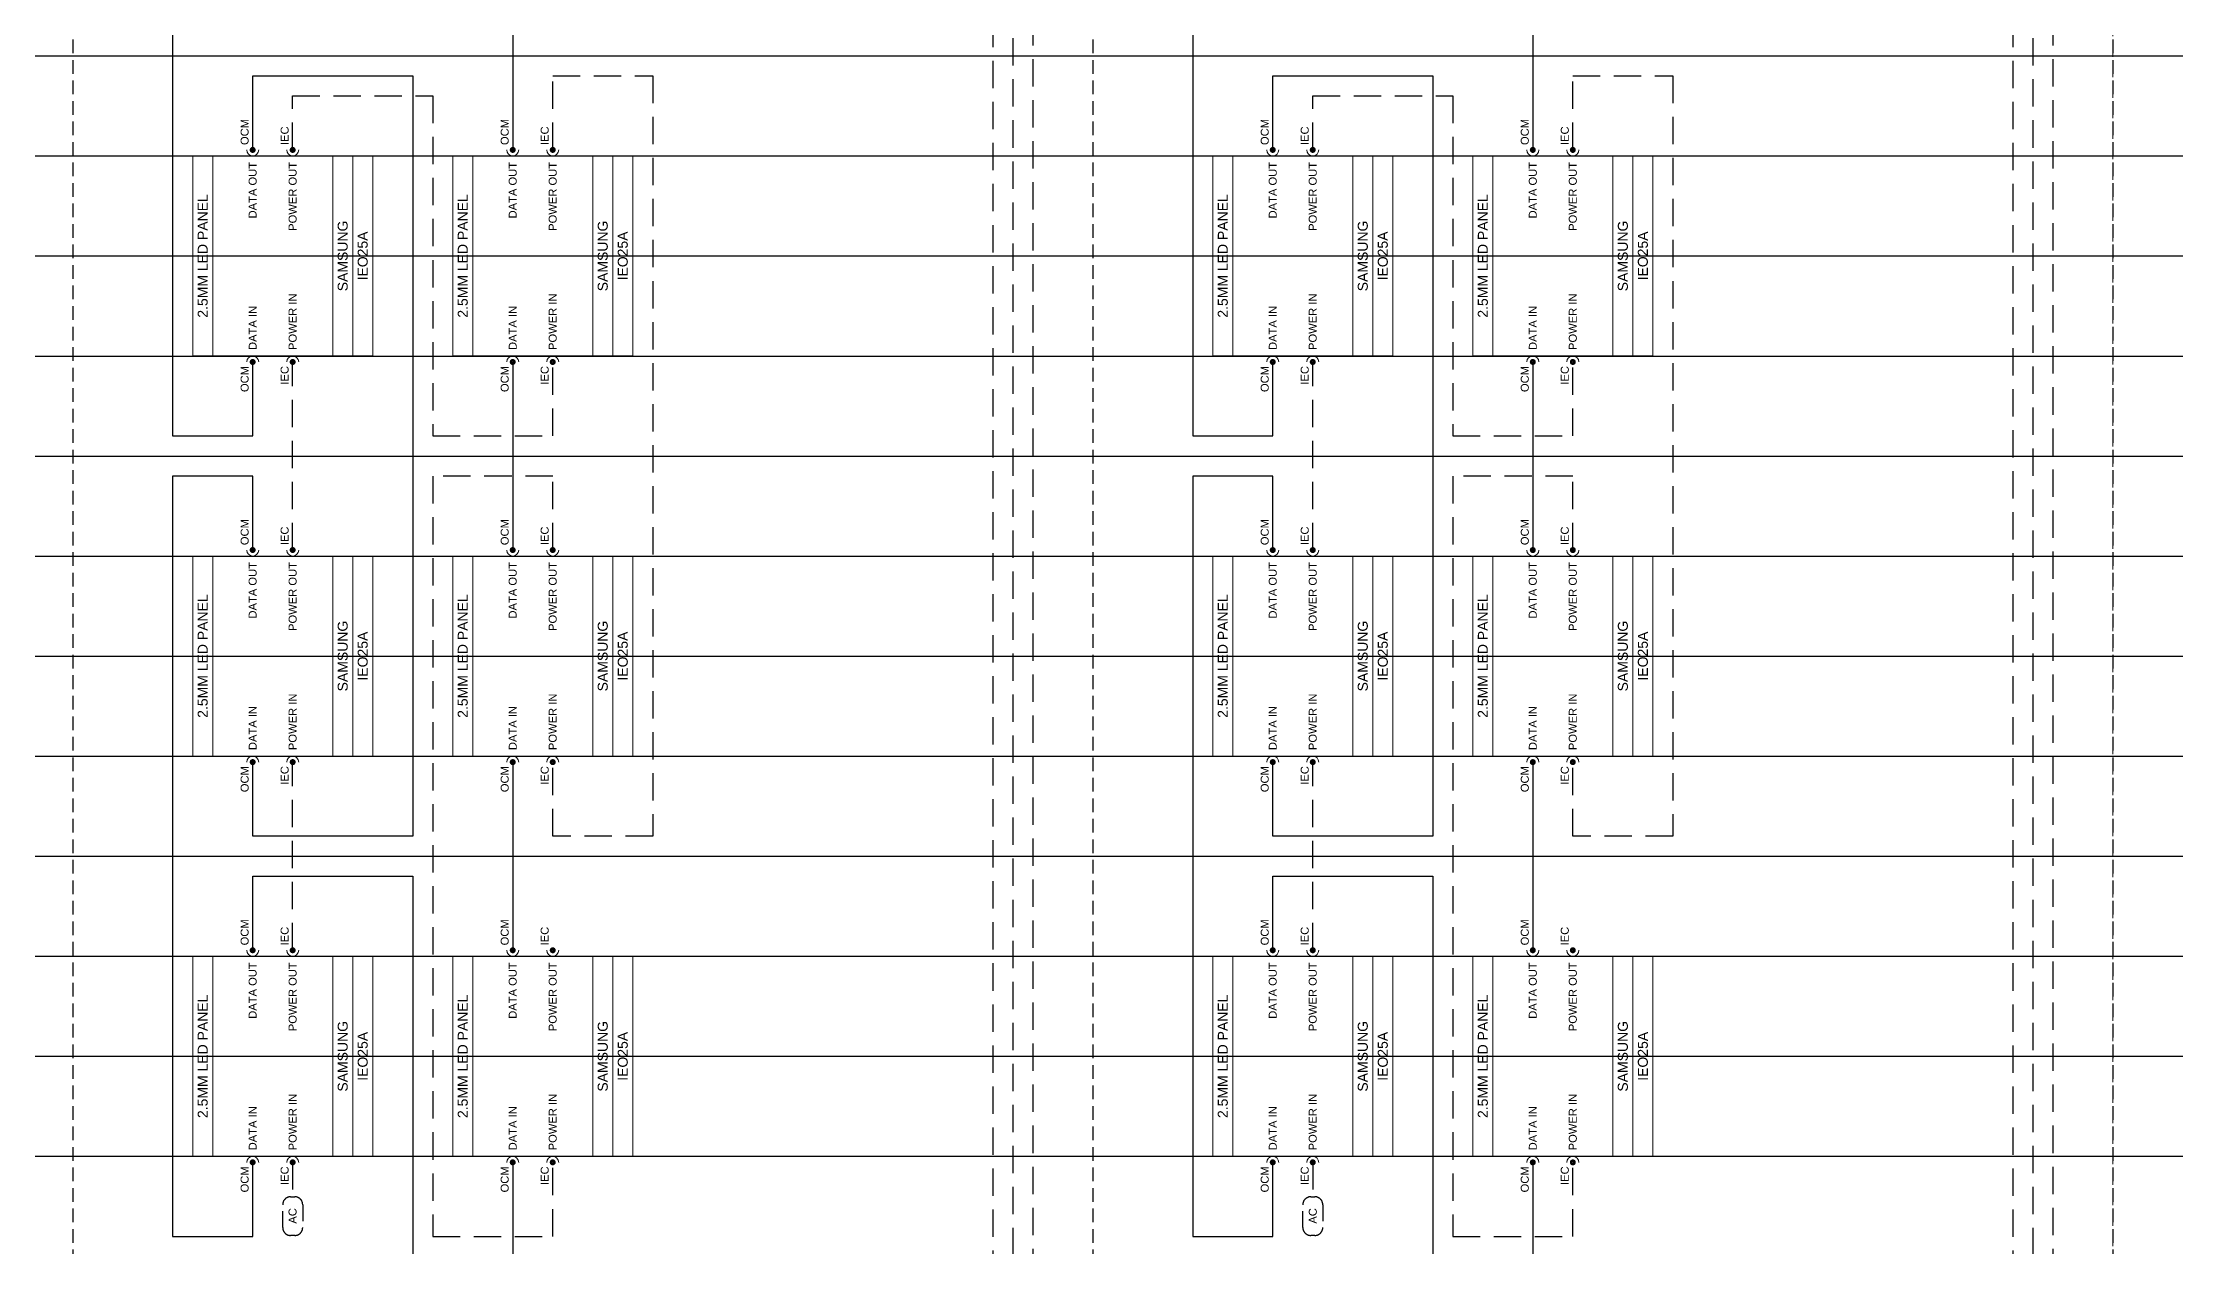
# Model space of a CAD drawing. Header units: millimetres. Extents: x 0 to 592, y -6 to 839.
# Drawn here: x 195 to 390.1, y 310.8 to 420.9 of the extents above; entities that cross this region are included whole.
import ezdxf
from ezdxf.enums import TextEntityAlignment as Align

# ---------------------------------------------------------------- set-up
doc = ezdxf.new("R2010")
doc.units = ezdxf.units.MM
doc.linetypes.add('DASHED', pattern=[0.75, 0.5, -0.25])
doc.linetypes.add('DASHED2', pattern=[0.375, 0.25, -0.125])
for name, color, linetype in [('SC - 3 Core Flex', 7, 'DASHED'), ('SC - Fibre', 170, 'DASHED'), ('Text', 7, 'Continuous')]:
    doc.layers.add(name, color=color, linetype=linetype)
doc.layers.add('SC - Equipment', color=7, linetype='Continuous', lineweight=13)
doc.layers.add('SC - Xlines', color=252, linetype='Continuous', plot=False)
doc.styles.get("Standard").update_dxf_attribs({"font": 'arial.ttf'})

# ---------------------------------------------------------------- blocks, each defined once
blk = doc.blocks.new('SAMSUNG LH025IEA - SCHEMATIC')
at = {"layer": 'SC - Equipment'}
for p, q in [((-25, 0), (25, 0)), ((-25, -45), (-25, 0)), ((25, 0), (25, -45)), ((25, -5), (-25, -5)), ((25, -35), (-25, -35)), ((25, -35), (-25, -35)), ((25, -40), (-25, -40)), ((25, -40), (-25, -40)), ((25, -40), (-25, -40)), ((25, -45), (-25, -45))]:
    blk.add_line(p, q, dxfattribs=at)
at = {"layer": 'SC - Equipment', "const_width": 0.7}
for points in [[(-26.1, -15, 1), (-26.9, -15, 1)], [(26.1, -15, -1), (26.9, -15, -1)], [(-26.1, -25, 1), (-26.9, -25, 1)], [(26.1, -25, -1), (26.9, -25, -1)]]:
    blk.add_lwpolyline(points, format="xyb", close=True, dxfattribs=at)
at = {"layer": 'SC - Equipment'}
for centre, start, end in [((-26.5, -15), 270, 90), ((26.5, -15), 90, 270), ((-26.5, -25), 270, 90), ((26.5, -25), 90, 270)]:
    blk.add_arc(centre, 1.5, start, end, dxfattribs=at)
at = {"ltscale": 5}
for tag, p in [('DESCRIPTION', (0, -2.5)), ('MAKE', (0, -37.5)), ('MODEL', (0, -42.5))]:
    blk.add_attdef(tag, text='', height=2.5, dxfattribs=at).set_placement(p, align=Align.MIDDLE_CENTER)
at = {"ltscale": 5, "flags": 1}
for tag, p in [('ROOM_TYPE', (45, -5)), ('LOCATION', (45, -10)), ('RACK_EQUIPMENT_(Y/N)', (45, -15)), ('IP_(Y/N)', (45, -30)), ('POE(WATT)', (45, -35)), ('AMP(@240V)', (45, -40)), ('WATT', (45, -45)), ('BTU/H', (45, -50)), ('WEIGHT(KG)', (45, -55)), ('TRANSFORMER_TAPS', (45, -60))]:
    blk.add_attdef(tag, p, '', height=2.5, dxfattribs=at)
blk.add_attdef('BRACKET', text='', height=2.5, dxfattribs=at).set_placement((0, -32.5), align=Align.MIDDLE_CENTER)
at = {"layer": 'SC - Equipment', "ltscale": 5, "char_height": 2}
for s, insert, width, attachment_point in [('OCM', (-27.5, -13), 5.7736, 6), ('DATA IN', (-23.5, -15), 23.5, 4), ('DATA OUT', (23.5, -15), 23.5, 6), ('OCM', (27.72, -13), 7.1748, 4), ('IEC', (-27.5, -23), 5.7736, 6), ('POWER IN', (-23.5, -25), 23.5, 4), ('POWER OUT', (23.5, -25), 23.5, 6), ('IEC', (27.72, -23), 7.1748, 4)]:
    blk.add_mtext(s, dxfattribs=dict(at, insert=insert, width=width, attachment_point=attachment_point))

msp = doc.modelspace()

# ---------------------------------------------------------------- linework, layer by layer
at = {"color": 31, "linetype": 'DASHED2', "ltscale": 5}
for p, q in [((197.78, 839.28), (197.78, 62.45)), ((291.06, 839.28), (291.06, 62.45)), ((384.34, 839.28), (384.34, 62.45))]:
    msp.add_line(p, q, dxfattribs=at)
at = {"ltscale": 5}
for points in [[(214.24, 447.64), (214.24, 454.41), (206.92, 454.41), (206.92, 384.91), (214.24, 384.91), (214.24, 391.67)], [(307.52, 447.64), (307.52, 454.41), (300.2, 454.41), (300.2, 384.91), (307.52, 384.91), (307.52, 391.67)], [(238.02, 428.25), (238.02, 411.06)], [(331.3, 428.25), (331.3, 411.06)], [(214.24, 411.06), (214.24, 417.83), (228.87, 417.83), (228.87, 348.32), (214.24, 348.32), (214.24, 355.09)], [(307.52, 411.06), (307.52, 417.83), (322.15, 417.83), (322.15, 348.32), (307.52, 348.32), (307.52, 355.09)], [(238.02, 391.67), (238.02, 374.48)], [(331.3, 391.67), (331.3, 374.48)], [(214.24, 374.48), (214.24, 381.25), (206.92, 381.25), (206.92, 311.74), (214.24, 311.74), (214.24, 318.51)], [(307.52, 374.48), (307.52, 381.25), (300.2, 381.25), (300.2, 311.74), (307.52, 311.74), (307.52, 318.51)], [(238.02, 355.09), (238.02, 337.9)], [(331.3, 355.09), (331.3, 337.9)], [(214.24, 337.9), (214.24, 344.67), (228.87, 344.67), (228.87, 275.16), (214.24, 275.16), (214.24, 281.93)], [(307.52, 337.9), (307.52, 344.67), (322.15, 344.67), (322.15, 275.16), (307.52, 275.16), (307.52, 281.93)], [(238.02, 318.51), (238.02, 301.32)], [(331.3, 318.51), (331.3, 301.32)]]:
    msp.add_lwpolyline(points, dxfattribs=at)
at = {"layer": 'SC - 3 Core Flex', "ltscale": 5}
for points in [[(241.67, 411.06), (241.67, 417.83), (250.82, 417.83), (250.82, 348.32), (241.67, 348.32), (241.67, 355.09)], [(334.96, 411.06), (334.96, 417.83), (344.1, 417.83), (344.1, 348.32), (334.96, 348.32), (334.96, 355.09)], [(217.89, 411.06), (217.89, 416), (230.7, 416), (230.7, 384.91), (241.67, 384.91), (241.67, 391.67)], [(311.18, 411.06), (311.18, 416), (323.98, 416), (323.98, 384.91), (334.96, 384.91), (334.96, 391.67)], [(217.89, 374.48), (217.89, 391.67)], [(311.18, 374.48), (311.18, 391.67)], [(241.67, 374.48), (241.67, 381.25), (230.7, 381.25), (230.7, 311.74), (241.67, 311.74), (241.67, 318.51)], [(334.96, 374.48), (334.96, 381.25), (323.98, 381.25), (323.98, 311.74), (334.96, 311.74), (334.96, 318.51)], [(217.89, 337.9), (217.89, 355.09)], [(311.18, 337.9), (311.18, 355.09)], [(217.89, 318.51), (217.89, 315.36)], [(311.18, 318.51), (311.18, 315.36)]]:
    msp.add_lwpolyline(points, dxfattribs=at)
at = {"layer": 'SC - 3 Core Flex', "ltscale": 3}
for points in [[(216.98, 312.55), (216.98, 314.63, -0.414214), (217.71, 315.36), (218.08, 315.36, -0.414214), (218.81, 314.63), (218.81, 312.55, -0.414214), (218.08, 311.82), (217.71, 311.82, -0.414214)], [(310.26, 312.55), (310.26, 314.63, -0.414214), (311, 315.36), (311.36, 315.36, -0.414214), (312.09, 314.63), (312.09, 312.55, -0.414214), (311.36, 311.82), (311, 311.82, -0.414214)]]:
    msp.add_lwpolyline(points, format="xyb", close=True, dxfattribs=at)
at = {"layer": 'SC - Equipment', "color": 251, "linetype": 'DASHED2', "ltscale": 5, "true_color": 0x636466}
msp.add_lwpolyline([(18.52, 456.24), (18.52, 273.33), (384.34, 273.33), (384.34, 456.24)], close=True, dxfattribs=at)
at = {"layer": 'SC - Fibre', "ltscale": 5}
for points in [[(285.57, 839.36), (285.57, 42.33)], [(378.85, 839.36), (378.85, 42.33)], [(261.79, 830.65), (261.79, 803.77), (283.74, 803.77), (283.74, 42.33)], [(355.08, 830.65), (355.08, 803.77), (377.03, 803.77), (377.03, 42.33)], [(261.79, 464.84), (261.79, 437.95), (281.91, 437.95), (281.91, 42.33)], [(355.08, 464.84), (355.08, 437.95), (375.2, 437.95), (375.2, 42.33)]]:
    msp.add_lwpolyline(points, dxfattribs=at)
at = {"layer": 'SC - Xlines', "ltscale": 5}
for points in [[(-0.03, 419.66), (519.95, 419.66)], [(-0.03, 401.37), (519.95, 401.37)], [(-0.03, 383.08), (519.95, 383.08)], [(-0.03, 364.79), (519.95, 364.79)], [(-0.03, 346.49), (519.95, 346.49)], [(-0.03, 328.2), (519.95, 328.2)]]:
    msp.add_lwpolyline(points, dxfattribs=at)
at = {"layer": 'SC - Xlines', "color": 250, "ltscale": 5}
for points in [[(-0.03, 410.51), (519.95, 410.51)], [(-0.03, 392.22), (519.95, 392.22)], [(-0.03, 373.93), (519.95, 373.93)], [(-0.03, 355.64), (519.95, 355.64)], [(-0.03, 337.35), (519.95, 337.35)], [(-0.03, 319.06), (519.95, 319.06)]]:
    msp.add_lwpolyline(points, dxfattribs=at)

# ---------------------------------------------------------------- block references
at = {"ltscale": 5, "xscale": 0.3658170103836395, "yscale": 0.3658170103836395, "zscale": 0.3658170103836395, "rotation": 90.00000000000001}
for p in [(208.75, 401.37), (232.53, 401.37), (302.03, 401.37), (325.81, 401.37), (208.75, 364.79), (232.53, 364.79), (302.03, 364.79), (325.81, 364.79), (208.75, 328.2), (232.53, 328.2), (302.03, 328.2), (325.81, 328.2)]:
    msp.add_blockref('SAMSUNG LH025IEA - SCHEMATIC', p, dxfattribs=at).add_auto_attribs({'DESCRIPTION': '2.5MM LED PANEL', 'MAKE': 'SAMSUNG', 'MODEL': 'IEO25A'})

# ---------------------------------------------------------------- texts
at = {"layer": 'Text', "char_height": 0.732, "width": 52.6671, "attachment_point": 5, "rotation": 90}
for insert in [(217.89, 313.61), (311.18, 313.61)]:
    msp.add_mtext('AC', dxfattribs=dict(at, insert=insert))

doc.saveas('drawing.dxf')
